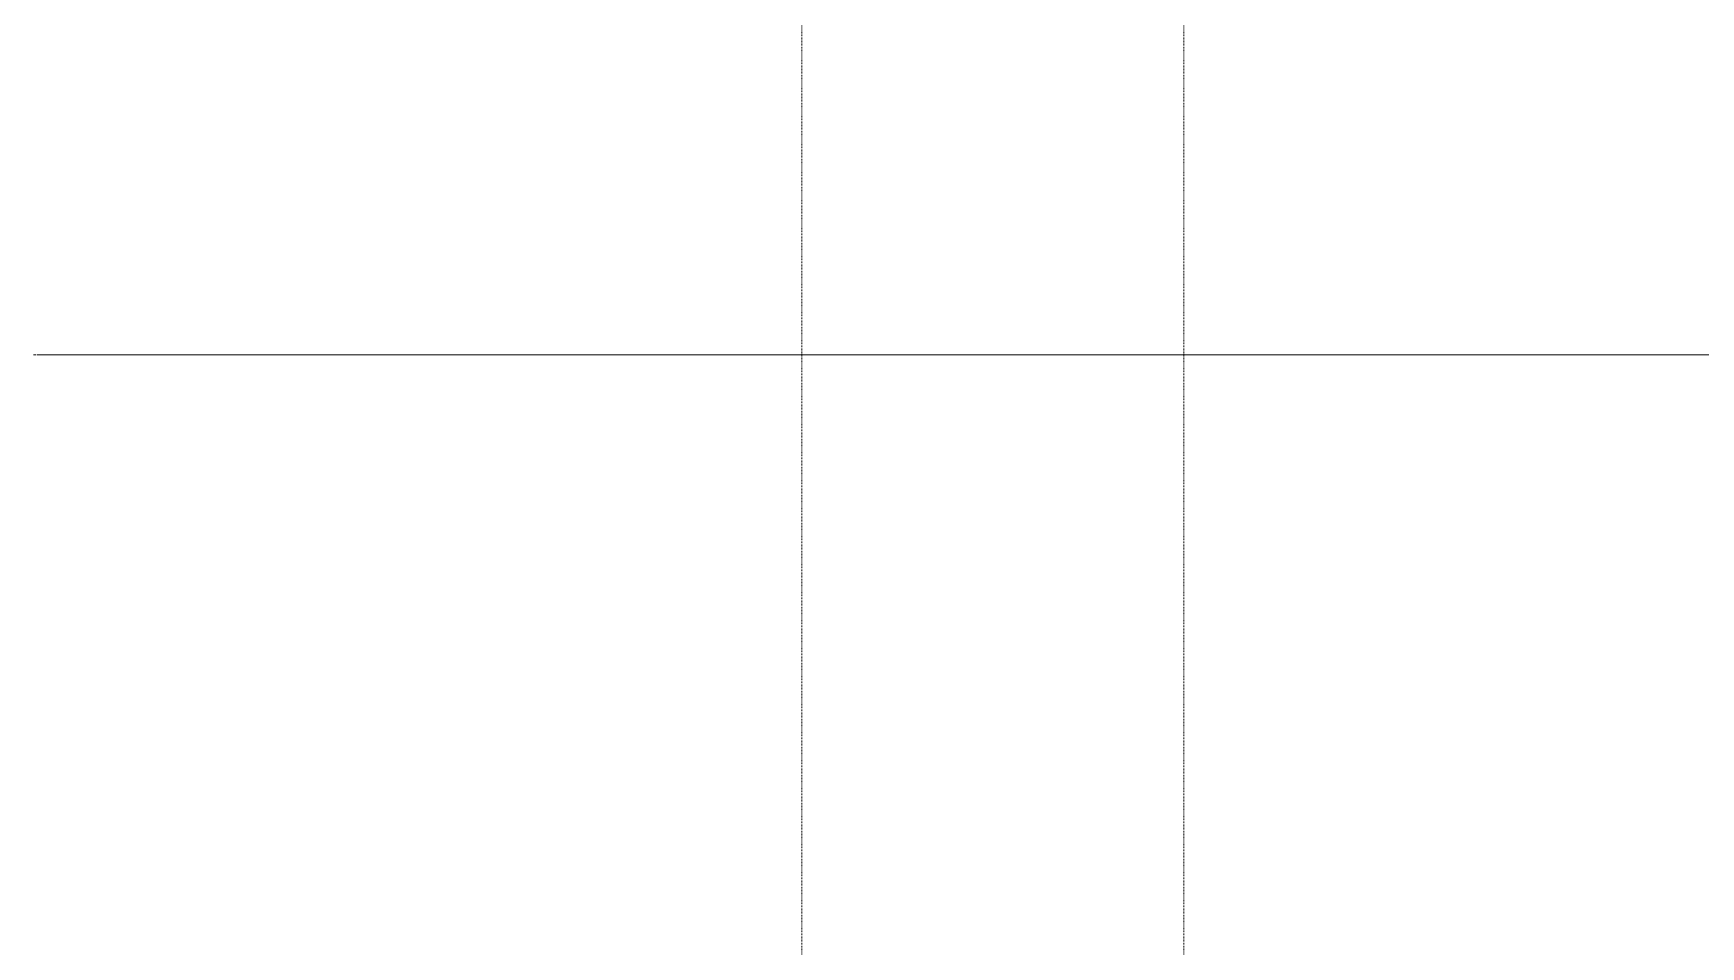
# Model space of a CAD drawing. Header units: inches. Extents: x 1747 to 7619, y -160 to 618.
# Drawn here: x 4645.8 to 4928.5, y 35.6 to 190.5 of the extents above; entities that cross this region are included whole.
import ezdxf

# ---------------------------------------------------------------- set-up
doc = ezdxf.new("R2010")
doc.units = ezdxf.units.IN
doc.header["$MEASUREMENT"] = 0
doc.linetypes.add('Aligning Line 1_8_', pattern=[0.25, 0.125, -0.125])
doc.linetypes.add('Grid Line 1_2_', pattern=[0.875, 0.5, -0.125, 0.125, -0.125])
for name, color, linetype, lineweight in [('0-4', 10, 'Continuous', 5), ('A-FLOR-LEVL-1', 51, 'Grid Line 1_2_', 9), ('G-ANNO-SYMB-2', 147, 'Aligning Line 1_8_', 9)]:
    doc.layers.add(name, color=color, linetype=linetype, lineweight=lineweight)

# ---------------------------------------------------------------- blocks, each defined once
blk = doc.blocks.new('CTR - 2nd Phase_rvt-2-BUILDING ELEVATION - NORTH')
at = {"layer": 'A-FLOR-LEVL-1'}
blk.add_line((-12558.48, 136), (-9609.49, 136), dxfattribs=at)
blk = doc.blocks.new('CTR - 1st Phase - Common Walls_rvt-2-BUILDING ELEVATION - NORTH')
at = {"layer": 'A-FLOR-LEVL-1'}
blk.add_line((-12558.48, 136), (-9609.49, 136), dxfattribs=at)
at = {"layer": 'G-ANNO-SYMB-2'}
for p, q in [((-12428.12, 526.95), (-12428.12, -145.91)), ((-12363.34, 526.95), (-12363.34, -145.91))]:
    blk.add_line(p, q, dxfattribs=at)

msp = doc.modelspace()

# ---------------------------------------------------------------- linework, layer by layer
at = {"layer": 'A-FLOR-LEVL-1'}
msp.add_line((4646.5044, 136), (7593.9954, 136), dxfattribs=at)

# ---------------------------------------------------------------- block references
at = {"layer": '0-4'}
for name in ['CTR - 2nd Phase_rvt-2-BUILDING ELEVATION - NORTH', 'CTR - 1st Phase - Common Walls_rvt-2-BUILDING ELEVATION - NORTH']:
    msp.add_blockref(name, (17204.2357, 0), dxfattribs=at)

doc.saveas('drawing.dxf')
